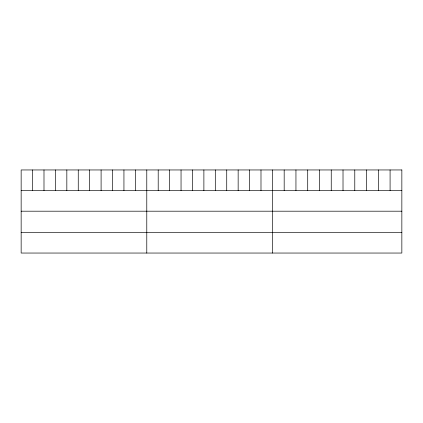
<?xml version="1.0" encoding="UTF-8"?>
<svg xmlns="http://www.w3.org/2000/svg" width="423" height="423" viewBox="0 0 423 423"><rect width="100%" height="100%" fill="white"/><g stroke="black" fill="none" stroke-linecap="round" stroke-linejoin="round"><path stroke-width="0.63" d="M21.15 190.577L401.85 190.577M21.15 211.193L401.85 211.193M21.15 232.428L401.85 232.428M390.085 169.956L390.085 190.577M378.315 169.956L378.315 190.577M366.551 169.956L366.551 190.577M354.781 169.956L354.781 190.577M343.016 169.956L343.016 190.577M331.246 169.956L331.246 190.577M319.481 169.956L319.481 190.577M307.711 169.956L307.711 190.577M295.947 169.956L295.947 190.577M284.177 169.956L284.177 190.577M272.412 169.956L272.412 253.044M260.991 169.956L260.991 190.577M249.57 169.956L249.57 190.577M238.149 169.956L238.149 190.577M226.728 169.956L226.728 190.577M215.307 169.956L215.307 190.577M203.886 169.956L203.886 190.577M192.465 169.956L192.465 190.577M181.044 169.956L181.044 190.577M169.623 169.956L169.623 190.577M158.202 169.956L158.202 190.577M146.781 169.956L146.781 253.044M135.36 169.956L135.36 190.577M123.939 169.956L123.939 190.577M112.518 169.956L112.518 190.577M101.097 169.956L101.097 190.577M89.676 169.956L89.676 190.577M78.255 169.956L78.255 190.577M66.834 169.956L66.834 190.577M55.413 169.956L55.413 190.577M43.992 169.956L43.992 190.577M32.571 169.956L32.571 190.577M401.85 169.956L21.15 169.956L21.15 253.044L401.85 253.044L401.85 169.956"/></g></svg>
